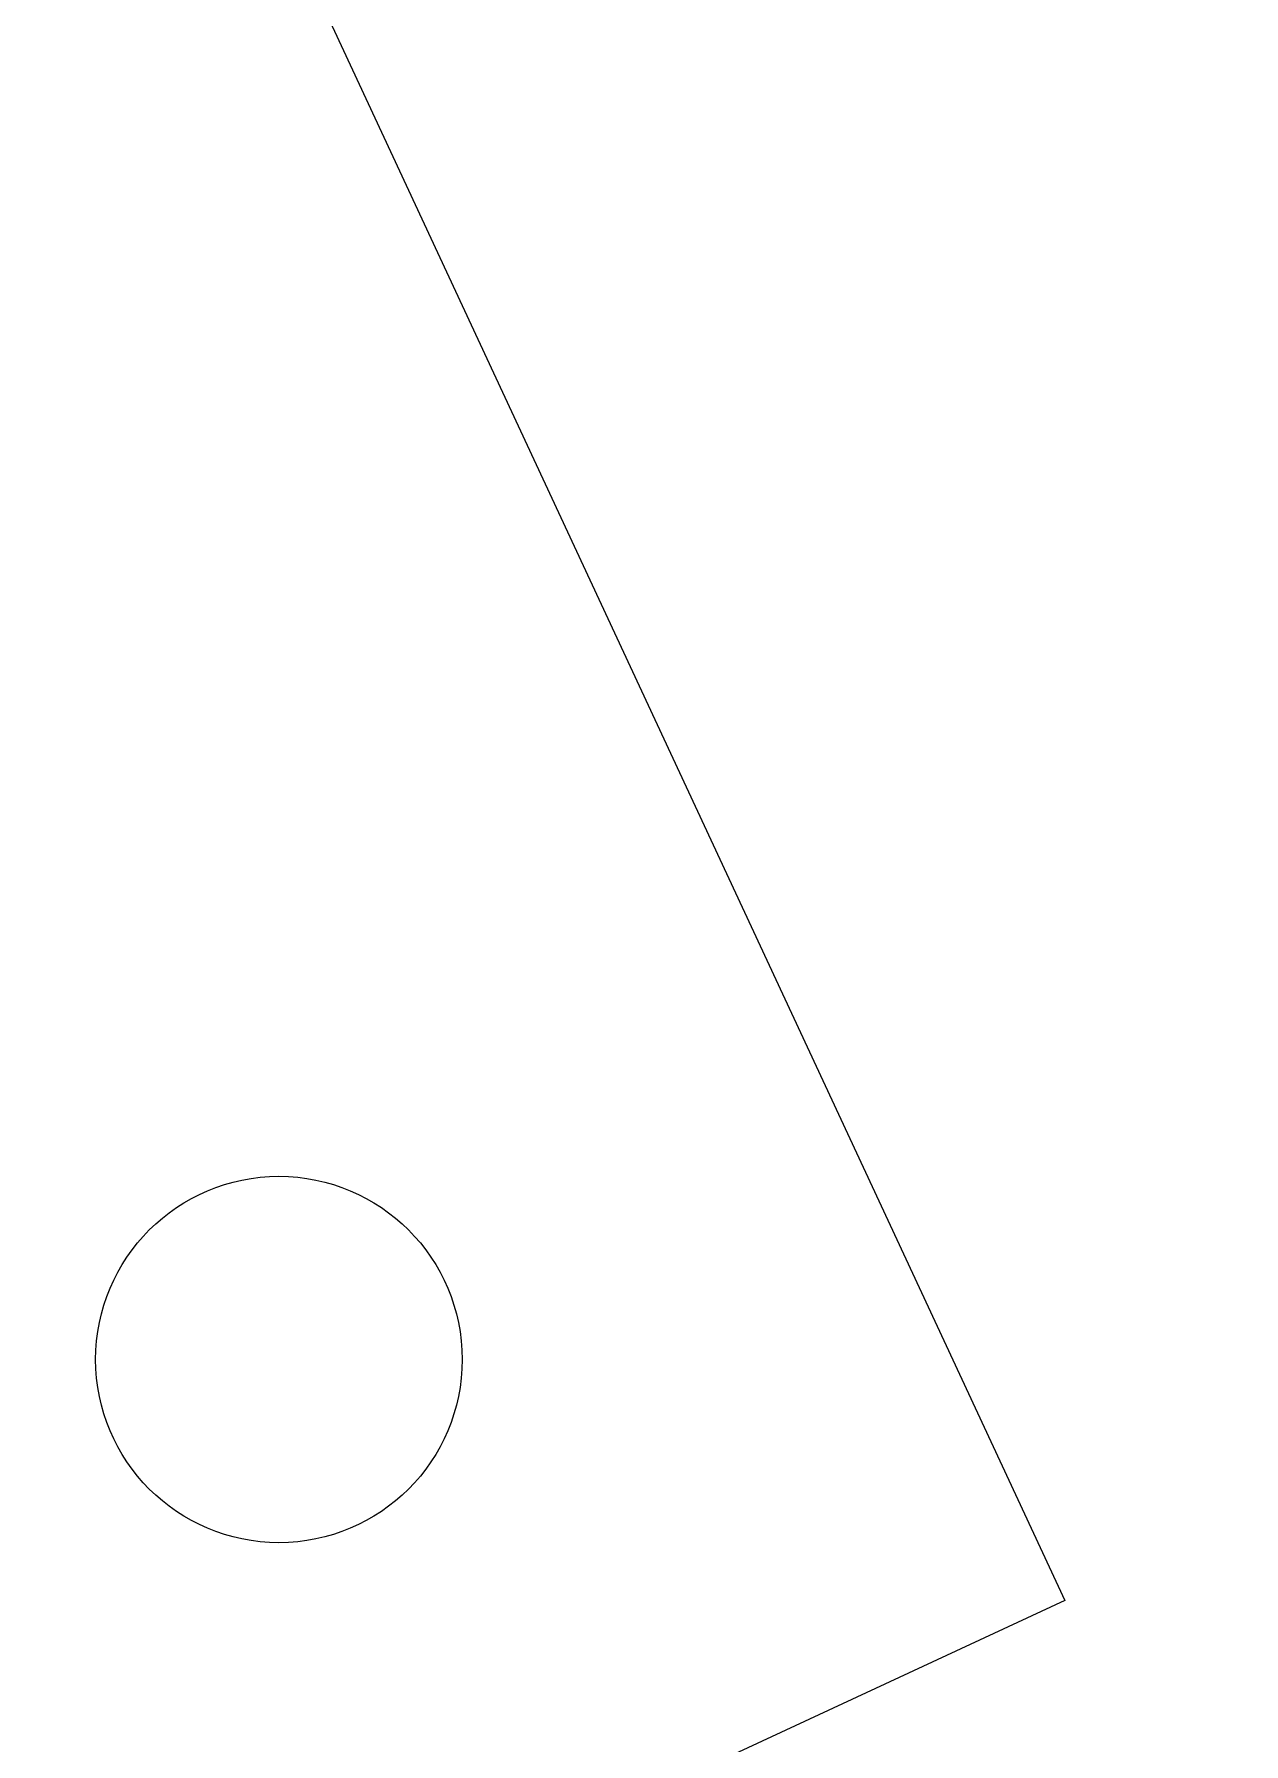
# Model space of a CAD drawing. Header units: millimetres. Extents: x 15 to 205, y 5 to 292.
# Drawn here: x 112.38 to 114.894, y 189.508 to 193.063 of the extents above; entities that cross this region are included whole.
import ezdxf

# ---------------------------------------------------------------- set-up
doc = ezdxf.new("R2010")
doc.units = ezdxf.units.MM

msp = doc.modelspace()

# ---------------------------------------------------------------- linework, layer by layer
at = {"color": 7, "linetype": 'Continuous', "lineweight": 25}
for p, q in [((111.4162, 196.4851), (114.5223, 189.806)), ((114.5223, 189.806), (82.0483, 174.7037))]:
    msp.add_line(p, q, dxfattribs=at)
msp.add_circle((112.8888, 190.3069), 0.381, dxfattribs=at)
msp.add_circle((112.8888, 190.3069), 0.381, dxfattribs=at)
for points, knots in [([(126.2342, 206.1335), (123.4476, 204.8375), (117.9458, 202.2789), (109.6769, 198.4331), (100.006, 193.9358), (88.8841, 188.7635), (80.5296, 184.8781), (76.3635, 182.9406)], [0, 0, 0, 0, 0.167631, 0.330958, 0.497429, 0.749386, 1, 1, 1, 1]), ([(112.7336, 187.7265), (112.8674, 187.8021), (113.2661, 188.0277), (113.8795, 188.379), (114.5089, 188.7317), (114.9974, 188.9968), (115.4486, 189.2333), (115.9642, 189.4921), (116.5592, 189.7713), (117.1511, 190.0298), (117.8565, 190.32), (118.7358, 190.6585), (119.8174, 191.0635), (120.9716, 191.5306), (122.0943, 192.076), (123.1228, 192.6919), (124.0633, 193.331), (124.9897, 193.9961), (125.9344, 194.6538), (126.6982, 195.11), (127.262, 195.3903), (127.676, 195.5735), (128.2283, 195.7752), (128.9513, 195.9733), (129.4992, 196.0492), (129.8016, 196.0911)], [0, 0, 0, 0, 0.024195, 0.072143, 0.111739, 0.138661, 0.160024, 0.191733, 0.229204, 0.262956, 0.292778, 0.3485, 0.410302, 0.474268, 0.543559, 0.606067, 0.662693, 0.721428, 0.784454, 0.842728, 0.860378, 0.883027, 0.913543, 0.952284, 1, 1, 1, 1]), ([(81.4237, 172.0597), (85.5898, 173.9972), (93.9444, 177.8825), (104.3834, 182.7373), (112.6928, 186.6018), (118.8656, 189.4724), (125.0502, 192.3485), (129.1982, 194.2776), (131.2945, 195.2525)], [0, 0, 0, 0, 0.250614, 0.502571, 0.627963, 0.750476, 0.873897, 1, 1, 1, 1])]:
    msp.add_open_spline(points, degree=3, knots=knots, dxfattribs=at)

doc.saveas('drawing.dxf')
